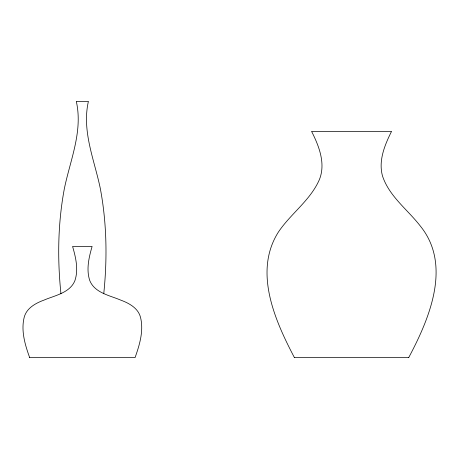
<?xml version="1.0" encoding="UTF-8"?>
<svg xmlns="http://www.w3.org/2000/svg" width="459" height="459" viewBox="0 0 459 459"><rect width="100%" height="100%" fill="white"/><g stroke="black" fill="none" stroke-linecap="round" stroke-linejoin="round"><path stroke-width="0.69" d="M103.751 293.743C107.377 258.79 106.832 223.263 100.343 188.666C94.445 159.91 81.639 131.308 88.403 101.359L76.297 101.359C83.062 131.308 70.256 159.91 64.358 188.666C57.863 223.263 57.323 258.79 60.949 293.743M408.682 357.641C429.36 318.816 452.201 265.107 420.174 225.857C407.466 209.476 389.221 196.354 382.508 176.015C378.222 160.684 384.774 144.918 391.561 131.354L311.563 131.354C318.93 145.887 325.907 163.467 319.401 179.584C310.376 200.365 290.771 213.584 278.383 232.076C253.242 271.705 274.935 320.52 294.443 357.641M29.646 357.641L135.055 357.641C139.553 344.973 143.828 331.031 140.569 317.565C138.32 308.184 129.088 303.181 120.734 300.123C109.948 295.464 94.761 292.974 89.792 280.627C86.045 269.467 88.937 257.401 92.104 246.454L72.591 246.454C75.764 257.401 78.655 269.467 74.909 280.627C69.94 292.974 54.753 295.464 43.966 300.123C35.613 303.181 26.375 308.184 24.132 317.565C20.884 331.031 25.113 344.99 29.68 357.641M294.374 357.641L408.757 357.641"/></g></svg>
